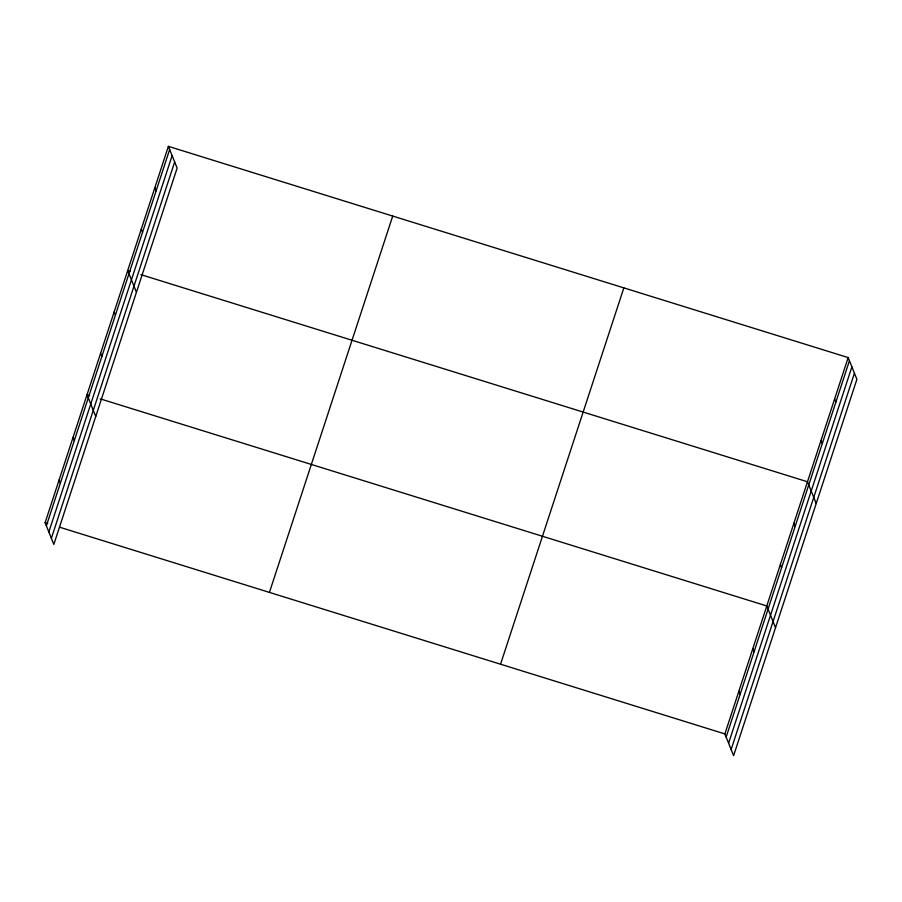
<?xml version="1.0" encoding="UTF-8"?>
<svg xmlns="http://www.w3.org/2000/svg" width="902" height="902" viewBox="0 0 902 902"><rect width="100%" height="100%" fill="white"/><g stroke="black" fill="none" stroke-linecap="round" stroke-linejoin="round"><path stroke-width="1.35" d="M168.392 146.361L177.13 168.088L53.827 544.413L45.1 522.698L168.392 146.361L848.173 357.587L856.9 379.302L733.608 755.639L724.87 733.912L848.173 357.587M46.363 525.855L169.666 149.518M48.832 531.977L172.124 155.64M51.369 538.291L174.661 161.954M269.427 592.4L392.72 216.063M500.542 664.21L623.846 287.885M726.144 737.069L849.436 360.732M728.602 743.192L851.894 366.866M731.139 749.506L854.442 373.18M130.35 271.378L127.712 270.555L136.439 292.271M140.904 274.648L807.482 481.769L816.209 503.496M89.659 395.561L87.02 394.738L95.747 416.465M100.212 398.842L766.79 605.964L775.528 627.679M45.1 522.698L47.738 523.521M59.611 527.208L724.87 733.912M834.609 398.977L835.872 402.134M821.046 440.379L822.308 443.525M793.918 523.171L795.181 526.317M780.354 564.562L781.628 567.719M752.82 648.617L754.083 651.763M738.839 691.259L740.114 694.416M154.828 187.763L156.102 190.908M141.276 229.153L142.539 232.31M114.148 311.945L115.411 315.102M100.584 353.347L101.847 356.504M73.051 437.391L74.314 440.548M59.07 480.044L60.344 483.201"/></g></svg>
